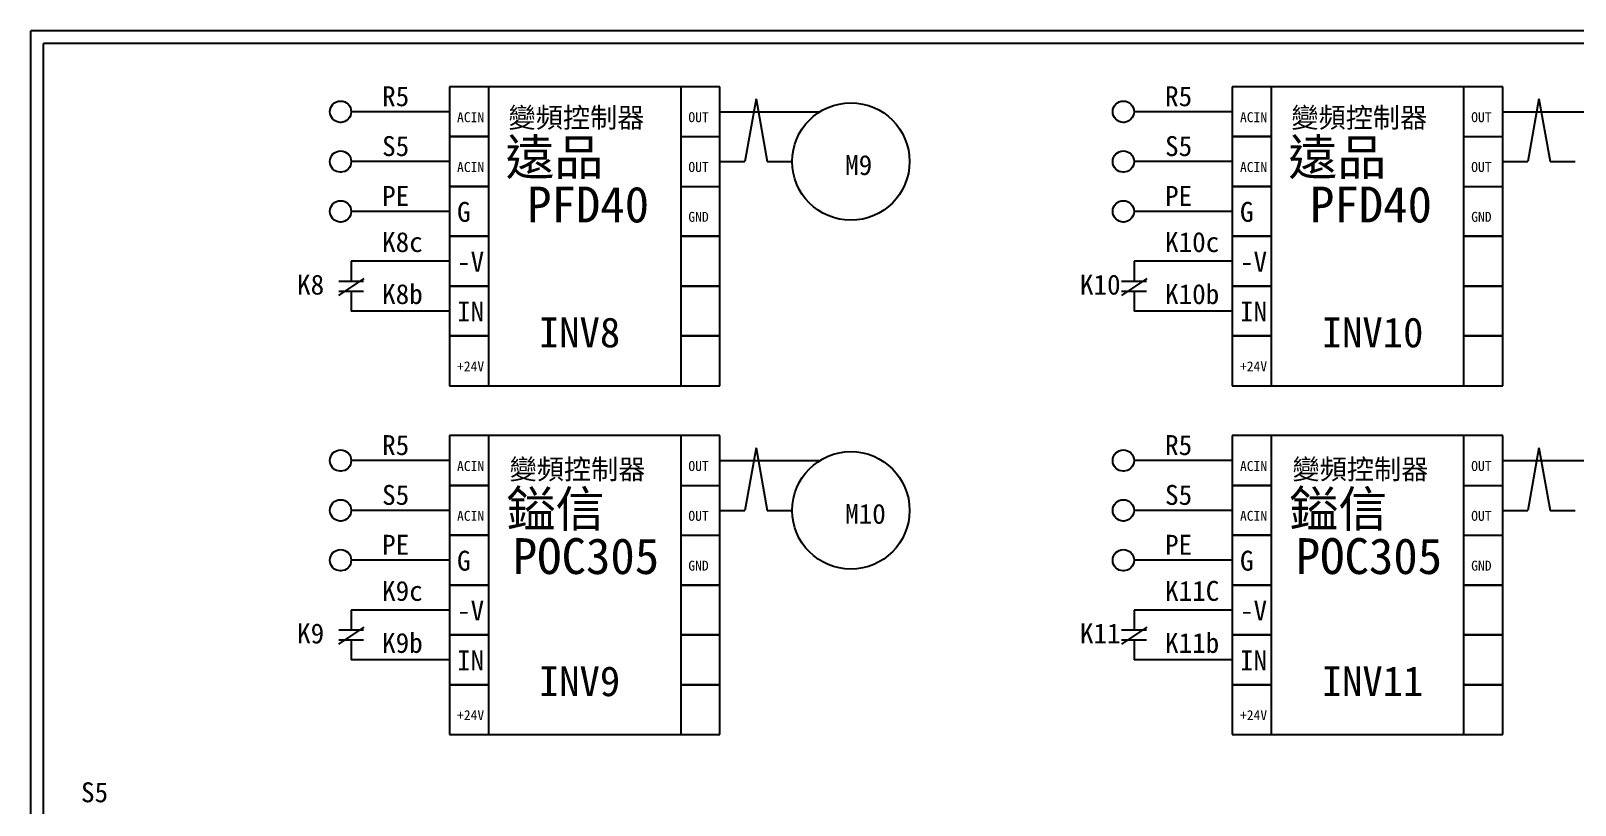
# Model space of a CAD drawing. Extents: x 10 to 297, y 3 to 207.
# Drawn here: x 10 to 164.9, y 129.3 to 207 of the extents above; entities that cross this region are included whole.
import ezdxf

# ---------------------------------------------------------------- set-up
doc = ezdxf.new("R2010")
doc.units = 0
doc.layers.get('0').update_dxf_attribs({"linetype": 'CONTINUOUS'})
doc.layers.add('圖框層', color=7, linetype='CONTINUOUS')
doc.layers.add('標尺寸層', color=3, linetype='CONTINUOUS')
doc.styles.add('STSL', font='kaiu.ttf')

msp = doc.modelspace()

# ---------------------------------------------------------------- linework, layer by layer
at = {"color": 7}
for p, q in [((79.14, 201.36), (51.99, 201.36)), ((51.99, 201.36), (51.99, 196.36)), ((55.94, 196.36), (55.94, 201.36)), ((75.2, 201.36), (75.2, 196.36)), ((79.14, 196.36), (79.14, 201.36)), ((157.69, 201.36), (130.55, 201.36)), ((130.55, 201.36), (130.55, 196.36)), ((134.49, 196.36), (134.49, 201.36)), ((153.75, 201.36), (153.75, 196.36)), ((157.69, 196.36), (157.69, 201.36)), ((51.99, 196.36), (55.94, 196.36)), ((51.99, 196.36), (51.99, 191.36)), ((55.94, 191.36), (55.94, 196.36)), ((75.2, 196.36), (79.14, 196.36)), ((75.2, 196.36), (75.2, 191.36)), ((79.14, 191.36), (79.14, 196.36)), ((130.55, 196.36), (134.49, 196.36)), ((130.55, 196.36), (130.55, 191.36)), ((134.49, 191.36), (134.49, 196.36)), ((153.75, 196.36), (157.69, 196.36)), ((153.75, 196.36), (153.75, 191.36)), ((157.69, 191.36), (157.69, 196.36)), ((51.99, 191.36), (55.94, 191.36)), ((51.99, 191.36), (51.99, 186.36)), ((55.94, 186.36), (55.94, 191.36)), ((75.2, 191.36), (79.14, 191.36)), ((75.2, 191.36), (75.2, 186.36)), ((79.14, 186.36), (79.14, 191.36)), ((130.55, 191.36), (134.49, 191.36)), ((130.55, 191.36), (130.55, 186.36)), ((134.49, 186.36), (134.49, 191.36)), ((153.75, 191.36), (157.69, 191.36)), ((153.75, 191.36), (153.75, 186.36)), ((157.69, 186.36), (157.69, 191.36)), ((51.99, 186.36), (55.94, 186.36)), ((51.99, 186.36), (51.99, 181.36)), ((55.94, 181.36), (55.94, 186.36)), ((75.2, 186.36), (79.14, 186.36)), ((75.2, 186.36), (79.14, 186.36)), ((75.2, 186.36), (75.2, 181.36)), ((79.14, 181.36), (79.14, 186.36)), ((130.55, 186.36), (134.49, 186.36)), ((130.55, 186.36), (130.55, 181.36)), ((134.49, 181.36), (134.49, 186.36)), ((153.75, 186.36), (157.69, 186.36)), ((153.75, 186.36), (157.69, 186.36)), ((153.75, 186.36), (153.75, 181.36)), ((157.69, 181.36), (157.69, 186.36)), ((51.99, 181.36), (55.94, 181.36)), ((51.99, 181.36), (51.99, 176.36)), ((55.94, 176.36), (55.94, 181.36)), ((75.2, 181.36), (79.14, 181.36)), ((75.2, 181.36), (75.2, 176.36)), ((79.14, 176.36), (79.14, 181.36)), ((130.55, 181.36), (134.49, 181.36)), ((130.55, 181.36), (130.55, 176.36)), ((134.49, 176.36), (134.49, 181.36)), ((153.75, 181.36), (157.69, 181.36)), ((153.75, 181.36), (153.75, 176.36)), ((157.69, 176.36), (157.69, 181.36)), ((51.99, 176.36), (55.94, 176.36)), ((51.99, 176.36), (55.94, 176.36)), ((51.99, 176.36), (51.99, 171.36)), ((55.94, 171.36), (55.94, 176.36)), ((75.2, 176.36), (79.14, 176.36)), ((75.2, 176.36), (79.14, 176.36)), ((75.2, 176.36), (75.2, 171.36)), ((79.14, 171.36), (79.14, 176.36)), ((130.55, 176.36), (134.49, 176.36)), ((130.55, 176.36), (134.49, 176.36)), ((130.55, 176.36), (130.55, 171.36)), ((134.49, 171.36), (134.49, 176.36)), ((153.75, 176.36), (157.69, 176.36)), ((153.75, 176.36), (157.69, 176.36)), ((153.75, 176.36), (153.75, 171.36)), ((157.69, 171.36), (157.69, 176.36)), ((51.99, 171.36), (55.94, 171.36)), ((75.2, 171.36), (79.14, 171.36)), ((130.55, 171.36), (134.49, 171.36)), ((153.75, 171.36), (157.69, 171.36)), ((79.14, 166.36), (51.99, 166.36)), ((51.99, 166.36), (51.99, 161.36)), ((55.94, 161.36), (55.94, 166.36)), ((75.2, 166.36), (75.2, 161.36)), ((79.14, 161.36), (79.14, 166.36)), ((157.69, 166.36), (130.55, 166.36)), ((130.55, 166.36), (130.55, 161.36)), ((134.49, 161.36), (134.49, 166.36)), ((153.75, 166.36), (153.75, 161.36)), ((157.69, 161.36), (157.69, 166.36)), ((51.99, 161.36), (55.94, 161.36)), ((51.99, 161.36), (51.99, 156.36)), ((55.94, 156.36), (55.94, 161.36)), ((75.2, 161.36), (79.14, 161.36)), ((75.2, 161.36), (75.2, 156.36)), ((79.14, 156.36), (79.14, 161.36)), ((130.55, 161.36), (134.49, 161.36)), ((130.55, 161.36), (130.55, 156.36)), ((134.49, 156.36), (134.49, 161.36)), ((153.75, 161.36), (157.69, 161.36)), ((153.75, 161.36), (153.75, 156.36)), ((157.69, 156.36), (157.69, 161.36)), ((51.99, 156.36), (55.94, 156.36)), ((51.99, 156.36), (51.99, 151.36)), ((55.94, 151.36), (55.94, 156.36)), ((75.2, 156.36), (79.14, 156.36)), ((75.2, 156.36), (75.2, 151.36)), ((79.14, 151.36), (79.14, 156.36)), ((130.55, 156.36), (134.49, 156.36)), ((130.55, 156.36), (130.55, 151.36)), ((134.49, 151.36), (134.49, 156.36)), ((153.75, 156.36), (157.69, 156.36)), ((153.75, 156.36), (153.75, 151.36)), ((157.69, 151.36), (157.69, 156.36)), ((51.99, 151.36), (55.94, 151.36)), ((51.99, 151.36), (51.99, 146.36)), ((55.94, 146.36), (55.94, 151.36)), ((75.2, 151.36), (79.14, 151.36)), ((75.2, 151.36), (79.14, 151.36)), ((75.2, 151.36), (75.2, 146.36)), ((79.14, 146.36), (79.14, 151.36)), ((130.55, 151.36), (134.49, 151.36)), ((130.55, 151.36), (130.55, 146.36)), ((134.49, 146.36), (134.49, 151.36)), ((153.75, 151.36), (157.69, 151.36)), ((153.75, 151.36), (157.69, 151.36)), ((153.75, 151.36), (153.75, 146.36)), ((157.69, 146.36), (157.69, 151.36)), ((51.99, 146.36), (55.94, 146.36)), ((51.99, 146.36), (51.99, 141.36)), ((55.94, 141.36), (55.94, 146.36)), ((75.2, 146.36), (79.14, 146.36)), ((75.2, 146.36), (75.2, 141.36)), ((79.14, 141.36), (79.14, 146.36)), ((130.55, 146.36), (134.49, 146.36)), ((130.55, 146.36), (130.55, 141.36)), ((134.49, 141.36), (134.49, 146.36)), ((153.75, 146.36), (157.69, 146.36)), ((153.75, 146.36), (153.75, 141.36)), ((157.69, 141.36), (157.69, 146.36)), ((51.99, 141.36), (55.94, 141.36)), ((51.99, 141.36), (55.94, 141.36)), ((51.99, 141.36), (51.99, 136.36)), ((55.94, 136.36), (55.94, 141.36)), ((75.2, 141.36), (79.14, 141.36)), ((75.2, 141.36), (79.14, 141.36)), ((75.2, 141.36), (75.2, 136.36)), ((79.14, 136.36), (79.14, 141.36)), ((130.55, 141.36), (134.49, 141.36)), ((130.55, 141.36), (134.49, 141.36)), ((130.55, 141.36), (130.55, 136.36)), ((134.49, 136.36), (134.49, 141.36)), ((153.75, 141.36), (157.69, 141.36)), ((153.75, 141.36), (157.69, 141.36)), ((153.75, 141.36), (153.75, 136.36)), ((157.69, 136.36), (157.69, 141.36)), ((51.99, 136.36), (55.94, 136.36)), ((75.2, 136.36), (79.14, 136.36)), ((130.55, 136.36), (134.49, 136.36)), ((153.75, 136.36), (157.69, 136.36))]:
    msp.add_line(p, q, dxfattribs=at)
for centre in [(41.07, 198.86), (119.62, 198.86), (41.07, 193.86), (119.62, 193.86), (41.07, 188.86), (119.62, 188.86), (41.07, 163.86), (119.62, 163.86), (41.07, 158.86), (119.62, 158.86), (41.07, 153.86), (119.62, 153.86)]:
    msp.add_circle(centre, 1.07, dxfattribs=at)
at = {"layer": '圖框層', "color": 7}
for p, q in [((297, 206.97), (10, 206.97)), ((10, 3), (10, 206.97)), ((295.75, 205.72), (11.25, 205.72)), ((11.25, 4.25), (11.25, 205.72))]:
    msp.add_line(p, q, dxfattribs=at)
at = {"layer": '標尺寸層', "color": 7}
for p, q in [((55.94, 201.36), (51.99, 201.36)), ((82.77, 200.15), (81.64, 193.86)), ((82.77, 200.15), (83.89, 193.86)), ((134.49, 201.36), (130.55, 201.36)), ((161.32, 200.15), (160.19, 193.86)), ((161.32, 200.15), (162.44, 193.86)), ((51.99, 198.86), (42.14, 198.86)), ((79.14, 198.86), (89.17, 198.86)), ((130.55, 198.86), (120.69, 198.86)), ((157.69, 198.86), (167.72, 198.86)), ((41.07, 197.79), (41.07, 197.72)), ((119.62, 197.79), (119.62, 197.72)), ((55.94, 196.36), (51.99, 196.36)), ((134.49, 196.36), (130.55, 196.36)), ((51.99, 193.86), (42.14, 193.86)), ((79.14, 193.86), (81.64, 193.86)), ((83.89, 193.86), (86.39, 193.86)), ((130.55, 193.86), (120.69, 193.86)), ((157.69, 193.86), (160.19, 193.86)), ((162.44, 193.86), (164.95, 193.86)), ((41.07, 192.79), (41.07, 192.72)), ((119.62, 192.79), (119.62, 192.72)), ((55.94, 191.36), (51.99, 191.36)), ((55.94, 191.36), (51.99, 191.36)), ((134.49, 191.36), (130.55, 191.36)), ((134.49, 191.36), (130.55, 191.36)), ((41.07, 187.79), (41.07, 187.72)), ((51.99, 188.86), (42.14, 188.86)), ((119.62, 187.79), (119.62, 187.72)), ((130.55, 188.86), (120.69, 188.86)), ((55.94, 186.36), (51.99, 186.36)), ((79.14, 186.36), (75.2, 186.36)), ((134.49, 186.36), (130.55, 186.36)), ((157.69, 186.36), (153.75, 186.36)), ((51.99, 183.86), (42.14, 183.86)), ((42.14, 183.86), (42.14, 181.86)), ((130.55, 183.86), (120.69, 183.86)), ((120.69, 183.86), (120.69, 181.86)), ((43.41, 182.13), (40.88, 180.43)), ((40.89, 181.86), (43.39, 181.86)), ((55.94, 181.36), (51.99, 181.36)), ((79.14, 181.36), (75.2, 181.36)), ((121.96, 182.13), (119.44, 180.43)), ((119.44, 181.86), (121.94, 181.86)), ((134.49, 181.36), (130.55, 181.36)), ((157.69, 181.36), (153.75, 181.36)), ((40.89, 180.86), (43.39, 180.86)), ((42.14, 180.86), (42.14, 178.86)), ((119.44, 180.86), (121.94, 180.86)), ((120.69, 180.86), (120.69, 178.86)), ((51.99, 178.86), (42.14, 178.86)), ((130.55, 178.86), (120.69, 178.86)), ((55.94, 176.36), (51.99, 176.36)), ((79.14, 176.36), (75.2, 176.36)), ((134.49, 176.36), (130.55, 176.36)), ((157.69, 176.36), (153.75, 176.36)), ((51.99, 171.36), (79.14, 171.36)), ((130.55, 171.36), (157.69, 171.36)), ((55.94, 166.36), (51.99, 166.36)), ((134.49, 166.36), (130.55, 166.36)), ((82.77, 165.15), (81.64, 158.86)), ((82.77, 165.15), (83.89, 158.86)), ((161.32, 165.15), (160.19, 158.86)), ((161.32, 165.15), (162.44, 158.86)), ((41.07, 162.79), (41.07, 162.72)), ((51.99, 163.86), (42.14, 163.86)), ((79.14, 163.86), (89.17, 163.86)), ((119.62, 162.79), (119.62, 162.72)), ((130.55, 163.86), (120.69, 163.86)), ((157.69, 163.86), (167.72, 163.86)), ((55.94, 161.36), (51.99, 161.36)), ((134.49, 161.36), (130.55, 161.36)), ((51.99, 158.86), (42.14, 158.86)), ((79.14, 158.86), (81.64, 158.86)), ((83.89, 158.86), (86.39, 158.86)), ((130.55, 158.86), (120.69, 158.86)), ((157.69, 158.86), (160.19, 158.86)), ((162.44, 158.86), (164.95, 158.86)), ((41.07, 157.79), (41.07, 157.72)), ((119.62, 157.79), (119.62, 157.72)), ((55.94, 156.36), (51.99, 156.36)), ((55.94, 156.36), (51.99, 156.36)), ((134.49, 156.36), (130.55, 156.36)), ((134.49, 156.36), (130.55, 156.36)), ((51.99, 153.86), (42.14, 153.86)), ((130.55, 153.86), (120.69, 153.86)), ((41.07, 152.79), (41.07, 152.72)), ((119.62, 152.79), (119.62, 152.72)), ((55.94, 151.36), (51.99, 151.36)), ((79.14, 151.36), (75.2, 151.36)), ((134.49, 151.36), (130.55, 151.36)), ((157.69, 151.36), (153.75, 151.36)), ((51.99, 148.86), (42.14, 148.86)), ((42.14, 148.86), (42.14, 146.86)), ((130.55, 148.86), (120.69, 148.86)), ((120.69, 148.86), (120.69, 146.86)), ((43.41, 147.13), (40.88, 145.43)), ((40.89, 146.86), (43.39, 146.86)), ((40.89, 145.86), (43.39, 145.86)), ((42.14, 145.86), (42.14, 143.86)), ((55.94, 146.36), (51.99, 146.36)), ((79.14, 146.36), (75.2, 146.36)), ((121.96, 147.13), (119.44, 145.43)), ((119.44, 146.86), (121.94, 146.86)), ((119.44, 145.86), (121.94, 145.86)), ((120.69, 145.86), (120.69, 143.86)), ((134.49, 146.36), (130.55, 146.36)), ((157.69, 146.36), (153.75, 146.36)), ((51.99, 143.86), (42.14, 143.86)), ((130.55, 143.86), (120.69, 143.86)), ((55.94, 141.36), (51.99, 141.36)), ((79.14, 141.36), (75.2, 141.36)), ((134.49, 141.36), (130.55, 141.36)), ((157.69, 141.36), (153.75, 141.36)), ((51.99, 136.36), (79.14, 136.36)), ((130.55, 136.36), (157.69, 136.36))]:
    msp.add_line(p, q, dxfattribs=at)
for centre in [(92.28, 193.86), (92.28, 158.86)]:
    msp.add_circle(centre, 5.89, dxfattribs=at)

# ---------------------------------------------------------------- texts
at = {"layer": '圖框層', "color": 7, "style": 'STSL'}
for s, height, p in [('R5', 2, (45.24, 199.41)), ('R5', 2, (123.8, 199.41)), ('ACIN', 1, (52.76, 197.81)), ('變頻控制器', 2, (57.92, 197.27)), ('OUT', 1, (75.97, 197.81)), ('ACIN', 1, (131.32, 197.81)), ('變頻控制器', 2, (136.47, 197.27)), ('OUT', 1, (154.52, 197.81)), ('S5', 2, (45.24, 194.41)), ('遠品', 3.6, (57.62, 192.49)), ('S5', 2, (123.8, 194.41)), ('遠品', 3.6, (136.17, 192.49)), ('ACIN', 1, (52.76, 192.81)), ('OUT', 1, (75.97, 192.81)), ('M9', 2, (91.7, 192.51)), ('ACIN', 1, (131.32, 192.81)), ('OUT', 1, (154.52, 192.81)), ('PE', 2, (45.24, 189.41)), ('PFD40', 3.6, (59.79, 187.75)), ('PE', 2, (123.8, 189.41)), ('PFD40', 3.6, (138.34, 187.75)), ('G', 2, (52.76, 187.81)), ('G', 2, (131.32, 187.81)), ('GND', 1, (75.97, 187.81)), ('GND', 1, (154.52, 187.81)), ('K8c', 2, (45.24, 184.78)), ('K10c', 2, (123.8, 184.78)), ('-V', 2, (52.76, 182.81)), ('-V', 2, (131.32, 182.81)), ('K8', 2, (36.71, 180.51)), ('K8b', 2, (45.24, 179.56)), ('K10', 2, (115.26, 180.51)), ('K10b', 2, (123.8, 179.56)), ('IN', 2, (52.76, 177.81)), ('IN', 2, (131.32, 177.81)), ('INV8', 3, (60.97, 175.22)), ('INV10', 3, (139.52, 175.22)), ('+24V', 1, (52.76, 172.81)), ('+24V', 1, (131.32, 172.81)), ('R5', 2, (45.24, 164.41)), ('R5', 2, (123.8, 164.41)), ('變頻控制器', 2, (58.03, 161.99)), ('變頻控制器', 2, (136.58, 161.99)), ('ACIN', 1, (52.76, 162.81)), ('OUT', 1, (75.97, 162.81)), ('ACIN', 1, (131.32, 162.81)), ('OUT', 1, (154.52, 162.81)), ('S5', 2, (45.24, 159.41)), ('鎰信', 3.6, (57.73, 157.2)), ('S5', 2, (123.8, 159.41)), ('鎰信', 3.6, (136.28, 157.2)), ('ACIN', 1, (52.76, 157.81)), ('OUT', 1, (75.97, 157.81)), ('M10', 2, (91.7, 157.51)), ('ACIN', 1, (131.32, 157.81)), ('OUT', 1, (154.52, 157.81)), ('PE', 2, (45.24, 154.41)), ('POC305', 3.6, (58.35, 152.47)), ('PE', 2, (123.8, 154.41)), ('POC305', 3.6, (136.91, 152.47)), ('G', 2, (52.76, 152.81)), ('GND', 1, (75.97, 152.81)), ('G', 2, (131.32, 152.81)), ('GND', 1, (154.52, 152.81)), ('K9c', 2, (45.24, 149.78)), ('K11C', 2, (123.8, 149.78)), ('-V', 2, (52.76, 147.81)), ('-V', 2, (131.32, 147.81)), ('K9', 2, (36.71, 145.51)), ('K11', 2, (115.26, 145.51)), ('K9b', 2, (45.24, 144.56)), ('K11b', 2, (123.8, 144.56)), ('IN', 2, (52.76, 142.81)), ('IN', 2, (131.32, 142.81)), ('INV9', 3, (60.97, 140.22)), ('INV11', 3, (139.52, 140.22)), ('+24V', 1, (52.76, 137.81)), ('+24V', 1, (131.32, 137.81)), ('S5', 2, (15.03, 129.57))]:
    msp.add_text(s, height=height, dxfattribs=at).set_placement(p)

doc.saveas('drawing.dxf')
